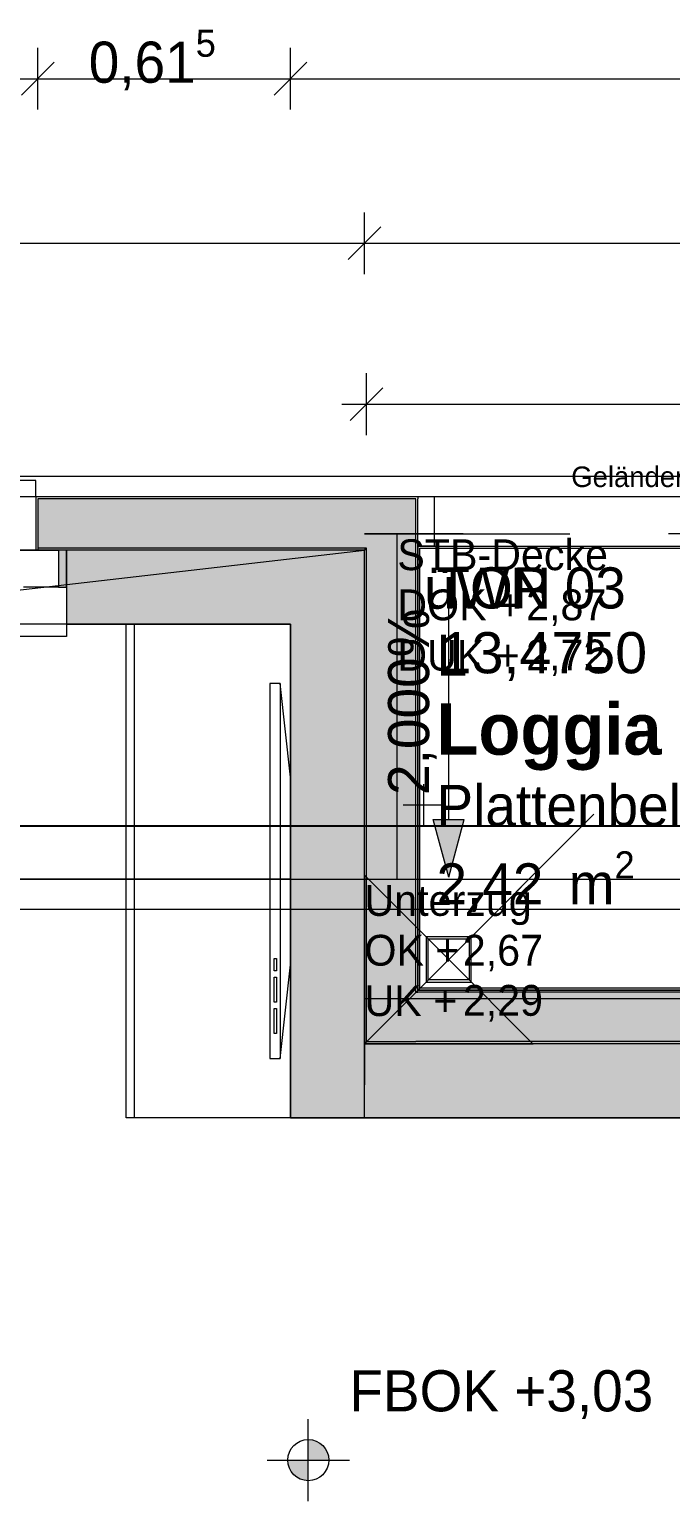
# Model space of a CAD drawing. Header units: metres. Extents: x -3 to 205, y -18 to 45.
# Drawn here: x 12.145 to 13.705, y -1.665 to 1.936 of the extents above; entities that cross this region are included whole.
import ezdxf

# ---------------------------------------------------------------- set-up
doc = ezdxf.new("R2010")
doc.units = ezdxf.units.M
doc.header["$MEASUREMENT"] = 0
doc.set_wipeout_variables(frame=1)
for name, pattern in [('Achse', [0.004, 0.002, -0.001, 0, -0.001]), ('Untersicht', [0.001, 0.0005, -0.0005]), ('Wipeout_Contour', [1, 0, -1])]:
    doc.linetypes.add(name, pattern=pattern)
for name, color, linetype in [('1._1.Stock PP STG1_3_000 Achsraster', 7, 'Continuous'), ('1._1.Stock PP STG1_3_110 Wand Aussen', 7, 'Continuous'), ('1._1.Stock PP STG1_3_140 Geländer transparent', 7, 'Continuous'), ('1._1.Stock PP STG1_3_165 Fassadengestaltung Bänder', 7, 'Continuous'), ('1._1.Stock PP STG1_3_210 Decke', 7, 'Continuous'), ('1._1.Stock PP STG1_3_220 Bodenaufbau', 7, 'Continuous'), ('1._1.Stock PP STG1_3_220 Bodenaufbau - Außen_ Gefälle', 7, 'Continuous'), ('1._1.Stock PP STG1_3_221 Bodenaufbau - Abdichtung', 7, 'Continuous'), ('1._1.Stock PP STG1_3_221 Bodenaufbau - Terrassenbelag', 7, 'Continuous'), ('1._1.Stock PP STG1_3_240 Unterdämmung', 7, 'Continuous'), ('1._1.Stock PP STG1_3_250 Träger Unterzug', 7, 'Continuous'), ('1._1.Stock PP STG1_3_510 Möblierung', 7, 'Continuous'), ('1._1.Stock PP STG1_3_611 Entwässerung', 7, 'Continuous'), ('1._1.Stock PP STG1_3_810 Raum', 7, 'Continuous'), ('1._1.Stock PP STG1_3_815 Raumbegrenzung', 7, 'Continuous'), ('1._1.Stock PP STG1_3_910 Allgemein Lageplan Höhen', 7, 'Continuous'), ('1._1.Stock PP STG1_3_945 Einreichplan Beschriftung', 7, 'Continuous'), ('1._1.Stock PP STG1_3_950 Polierplan Bemaßung', 7, 'Continuous'), ('1._1.Stock PP STG1_3_955-1 Polierplan Beschriftung - STB Decke', 7, 'Continuous'), ('1._1.Stock PP STG1_3_Neubau_840 Baulinien', 7, 'Continuous')]:
    doc.layers.add(name, color=color, linetype=linetype)
doc.styles.add('ERSTELLTER_STIL_1', font='arial.ttf')
doc.styles.add('ERSTELLTER_STIL_2', font='')
doc.styles.add('ERSTELLTER_STIL_6', font='')
doc.styles.get('ERSTELLTER_STIL_2').set_extended_font_data('Eurostile')
doc.styles.get('ERSTELLTER_STIL_6').set_extended_font_data('Eurostile', bold=True)
doc.linetypes.add('Grenze Grundstück', pattern='A,0,[1,415_260415_PP_VA_1_4 1 St1.Shx,S=0.00031746,R=0,X=0,Y=0],-0.04,0', length=0.04)

msp = doc.modelspace()

# ---------------------------------------------------------------- hatches: boundary and pattern name
at = {"layer": '1._1.Stock PP STG1_3_110 Wand Aussen', "linetype": 'Continuous', "lineweight": 13, "true_color": 0xff6400}
for points in [[(12.165, 0.795), (12.165, 0.675), (12.965, 0.675), (12.965, 0.795)], [(12.965, 0.675), (13.085, 0.675), (13.085, 0.795)], [(12.965, 0.675), (13.085, 0.795), (12.965, 0.795)], [(12.215, 0.58), (12.235, 0.58), (12.235, 0.67), (12.215, 0.67)], [(12.965, 0.675), (12.965, -0.405), (13.085, -0.405), (13.085, 0.675)], [(13.085, -0.405), (12.965, -0.525), (13.085, -0.525)], [(13.085, -0.405), (12.965, -0.405), (12.965, -0.525)], [(13.085, -0.525), (14.17, -0.525), (14.17, -0.405), (13.085, -0.405)]]:
    msp.add_hatch(color=30, dxfattribs=at).paths.add_polyline_path(points)
at = {"layer": '1._1.Stock PP STG1_3_110 Wand Aussen', "linetype": 'Continuous', "lineweight": 0, "true_color": 0x373737}
for points in [[(12.165, 0.67), (12.96, 0.67), (12.96, 0.675), (12.165, 0.675)], [(12.96, 0.67), (12.965, 0.67), (12.965, 0.675)], [(12.96, 0.67), (12.965, 0.675), (12.96, 0.675)], [(12.96, 0.67), (12.96, -0.525), (12.965, -0.525), (12.965, 0.67)], [(12.965, -0.525), (12.96, -0.53), (12.965, -0.53)], [(12.965, -0.525), (12.96, -0.525), (12.96, -0.53)], [(12.965, -0.525), (12.965, -0.53), (14.17, -0.53), (14.17, -0.525)]]:
    msp.add_hatch(color=250, dxfattribs=at).paths.add_polyline_path(points)
at = {"layer": '1._1.Stock PP STG1_3_110 Wand Aussen', "linetype": 'Continuous', "lineweight": 13, "true_color": 0x3f7f02}
for points in [[(12.235, 0.67), (12.235, 0.58), (12.235, 0.49), (12.78, 0.49), (12.78, 0.67)], [(12.78, 0.49), (12.96, 0.49), (12.96, 0.67)], [(12.78, 0.49), (12.96, 0.67), (12.78, 0.67)], [(12.78, 0.49), (12.78, -0.53), (12.96, -0.53), (12.96, 0.49)], [(12.96, -0.53), (12.78, -0.71), (12.96, -0.71)], [(12.96, -0.53), (12.78, -0.53), (12.78, -0.71)], [(12.96, -0.53), (12.96, -0.71), (14.1, -0.71), (14.1, -0.62), (14.1, -0.53)]]:
    msp.add_hatch(color=76, dxfattribs=at).paths.add_polyline_path(points)
at = {"layer": '1._1.Stock PP STG1_3_950 Polierplan Bemaßung', "linetype": 'Continuous', "lineweight": 13, "true_color": 0x6c6cff}
msp.add_hatch(color=171, dxfattribs=at).paths.add_polyline_path([(13.165, -0.125), (13.2025, 0.015), (13.1275, 0.015)])
at = {"layer": '1._1.Stock PP STG1_3_950 Polierplan Bemaßung', "linetype": 'Continuous', "lineweight": 0, "true_color": 0x000000}
for points in [[(12.8233, -1.5428), (12.8733, -1.5428), (12.8695, -1.5236), (12.8586, -1.5074), (12.8424, -1.4966), (12.8233, -1.4928)], [(12.8233, -1.5428), (12.7733, -1.5428), (12.7771, -1.5619), (12.7879, -1.5781), (12.8041, -1.589), (12.8233, -1.5928)]]:
    msp.add_hatch(color=18, dxfattribs=at).paths.add_polyline_path(points)

# ---------------------------------------------------------------- linework, layer by layer
at = {"layer": '1._1.Stock PP STG1_3_000 Achsraster', "color": 5, "linetype": 'Achse', "lineweight": 0, "ltscale": 1000}
msp.add_line((-1.5, 0), (21, 0), dxfattribs=at)
at = {"layer": '1._1.Stock PP STG1_3_110 Wand Aussen', "color": 7, "linetype": 'Continuous', "lineweight": 13, "ltscale": 1000}
for p, q in [((12.16, 0.84), (10.36, 0.84)), ((12.16, 0.8), (12.16, 0.84)), ((12.16, 0.8), (12.16, 0.795)), ((12.165, 0.8), (12.16, 0.8)), ((12.16, 0.8), (12.16, 0.795)), ((12.16, 0.795), (12.16, 0.675)), ((12.16, 0.795), (12.16, 0.675)), ((12.965, 0.795), (12.165, 0.795)), ((12.165, 0.795), (12.165, 0.67)), ((13.085, 0.795), (12.965, 0.795)), ((13.085, 0.675), (13.085, 0.795)), ((13.085, 0.675), (13.085, 0.795)), ((12.115, 0.67), (12.215, 0.67)), ((12.16, 0.675), (12.16, 0.67)), ((12.16, 0.675), (12.16, 0.67)), ((12.165, 0.67), (12.16, 0.67)), ((12.165, 0.67), (12.16, 0.67)), ((12.165, 0.67), (12.16, 0.67)), ((12.96, 0.675), (12.165, 0.675)), ((12.215, 0.67), (12.215, 0.58)), ((12.965, 0.675), (12.96, 0.675)), ((12.965, 0.67), (12.965, 0.675)), ((12.965, 0.67), (12.965, 0.675)), ((12.965, -0.525), (12.965, 0.67)), ((13.085, -0.405), (13.085, 0.675)), ((12.215, 0.58), (12.13, 0.58)), ((12.235, 0.49), (12.235, 0.46)), ((12.235, 0.46), (10.285, 0.46)), ((13.085, -0.405), (13.09, -0.405)), ((13.085, -0.405), (13.09, -0.405)), ((14.17, -0.405), (13.09, -0.405)), ((12.965, -0.525), (13.085, -0.525)), ((12.965, -0.525), (13.085, -0.525)), ((14.17, -0.525), (13.085, -0.525))]:
    msp.add_line(p, q, dxfattribs=at)
at = {"layer": '1._1.Stock PP STG1_3_110 Wand Aussen', "color": 7, "linetype": 'Continuous', "lineweight": 18, "ltscale": 1000}
for p, q in [((12.235, 0.67), (12.165, 0.67)), ((12.235, 0.67), (12.165, 0.67)), ((12.235, 0.67), (12.165, 0.67)), ((12.78, 0.67), (12.235, 0.67)), ((12.235, 0.67), (12.235, 0.58)), ((12.235, 0.67), (12.235, 0.58)), ((12.235, 0.67), (12.235, 0.58)), ((12.96, 0.67), (12.78, 0.67)), ((12.96, 0.49), (12.96, 0.67)), ((12.96, 0.49), (12.96, 0.67)), ((12.235, 0.58), (12.235, 0.49)), ((12.235, 0.58), (12.235, 0.49)), ((12.96, -0.53), (12.96, 0.49)), ((12.96, -0.53), (12.965, -0.53)), ((12.96, -0.53), (12.965, -0.53)), ((14.1, -0.53), (12.965, -0.53))]:
    msp.add_line(p, q, dxfattribs=at)
at = {"layer": '1._1.Stock PP STG1_3_110 Wand Aussen', "color": 7, "linetype": 'Continuous', "lineweight": 13, "ltscale": 1000, "flags": 128}
for points in [[(13.09, 0.8), (12.165, 0.8)], [(13.09, 0.8), (13.09, 0.795)], [(13.09, -0.4), (13.09, 0.795)], [(14.17, -0.4), (13.09, -0.4)]]:
    msp.add_lwpolyline(points, dxfattribs=at)
msp.add_lwpolyline([(12.215, 0.58), (12.235, 0.58), (12.235, 0.67), (12.215, 0.67)], close=True, dxfattribs=at)
at = {"layer": '1._1.Stock PP STG1_3_110 Wand Aussen', "color": 7, "linetype": 'Continuous', "lineweight": 18, "ltscale": 1000, "flags": 128}
for points in [[(12.235, 0.49), (12.78, 0.49)], [(12.78, 0.49), (12.78, -0.71)], [(12.78, -0.71), (12.96, -0.71)], [(12.96, -0.71), (14.1, -0.71)]]:
    msp.add_lwpolyline(points, dxfattribs=at)
at = {"layer": '1._1.Stock PP STG1_3_165 Fassadengestaltung Bänder', "color": 7, "linetype": 'Continuous', "lineweight": 13, "ltscale": 1000, "flags": 128}
msp.add_lwpolyline([(0, 0), (0, 0.0617), (3.72, 0.85), (5.89, 0.85), (13.09, 0.85), (15.21, 0.85), (18.985, 0.05), (18.985, 0), (18.935, 0), (18.935, 0.0074), (15.21, 0.8), (3.72, 0.8)], close=True, dxfattribs=at)
at = {"layer": '1._1.Stock PP STG1_3_210 Decke', "color": 7, "linetype": 'Continuous', "lineweight": 13, "ltscale": 1000, "true_color": 0xf4f4f4, "flags": 128}
for points in [[(12.96, -0.13), (13.04, -0.13), (13.04, 0.71), (15.2005, 0.71)], [(12.96, -0.13), (12.96, 0.67), (6.02, 0.67), (6.02, -0.13)]]:
    msp.add_lwpolyline(points, dxfattribs=at)
at = {"layer": '1._1.Stock PP STG1_3_210 Decke', "color": 7, "linetype": 'Continuous', "lineweight": 18, "ltscale": 1000, "flags": 128}
for points in [[(6.02, -0.13), (12.96, -0.13)], [(12.96, -0.71), (12.96, -0.13)], [(12.96, -0.71), (12.96, -0.13)], [(12.96, -0.71), (12.96, -0.13)], [(15.325, -0.71), (12.96, -0.71)], [(15.325, -0.71), (12.96, -0.71)], [(15.325, -0.71), (12.96, -0.71)]]:
    msp.add_lwpolyline(points, dxfattribs=at)
at = {"layer": '1._1.Stock PP STG1_3_210 Decke', "color": 7, "linetype": 'Continuous', "lineweight": 13, "ltscale": 1000, "true_color": 0xf4f4f4, "flags": 128}
msp.add_lwpolyline([(12.96, -0.13), (15.225, -0.13), (15.325, -0.13), (15.325, -0.71), (12.96, -0.71)], close=True, dxfattribs=at)
at = {"layer": '1._1.Stock PP STG1_3_220 Bodenaufbau', "color": 7, "linetype": 'Continuous', "lineweight": 13, "ltscale": 1000, "true_color": 0xf4f4f4, "flags": 128}
for points in [[(12.78, -0.13), (12.78, 0.49), (6.2, 0.49), (6.2, -0.13)], [(3.445, -0.31), (0.3111, -0.31), (0.3639, -14.69), (5.685, -14.69), (5.685, -15.66), (13.295, -15.66), (13.295, -14.69), (18.6261, -14.69), (18.674, -0.31), (15.505, -0.31), (15.505, -0.71), (12.78, -0.71), (12.78, -0.13), (6.2, -0.13), (6.2, -0.71), (3.445, -0.71)]]:
    msp.add_lwpolyline(points, close=True, dxfattribs=at)
at = {"layer": '1._1.Stock PP STG1_3_220 Bodenaufbau - Außen_ Gefälle', "color": 7, "linetype": 'Continuous', "lineweight": 13, "ltscale": 1000, "true_color": 0xf4f4f4, "flags": 128}
msp.add_lwpolyline([(15.1974, 0.68), (15.86, 0.539), (15.86, 0.07), (15.195, 0.07), (15.195, -0.4), (13.09, -0.4), (13.09, 0.68)], close=True, dxfattribs=at)
at = {"layer": '1._1.Stock PP STG1_3_221 Bodenaufbau - Abdichtung', "color": 171, "linetype": 'Untersicht', "lineweight": 13, "ltscale": 1000, "true_color": 0x6c6cff, "flags": 128}
for points in [[(12.96, -0.12), (12.96, 0.71)], [(12.9598, -0.1198), (12.9598, -0.5302)], [(13.165, -0.325), (12.96, -0.12)], [(12.96, -0.12), (13.165, -0.325)], [(12.96, -0.53), (12.96, -0.12)], [(12.96, -0.53), (13.165, -0.325)], [(13.165, -0.325), (12.96, -0.53)], [(13.37, -0.53), (13.165, -0.325)], [(13.165, -0.325), (13.37, -0.53)], [(12.9598, -0.5302), (13.3702, -0.5302)], [(13.37, -0.53), (12.96, -0.53)], [(15.325, -0.53), (13.37, -0.53)]]:
    msp.add_lwpolyline(points, dxfattribs=at)
at = {"layer": '1._1.Stock PP STG1_3_221 Bodenaufbau - Terrassenbelag', "color": 7, "linetype": 'Continuous', "lineweight": 18, "ltscale": 1000, "flags": 128}
for points in [[(13.095, -0.395), (13.095, 0.675)], [(14.175, -0.395), (13.095, -0.395)]]:
    msp.add_lwpolyline(points, dxfattribs=at)
at = {"layer": '1._1.Stock PP STG1_3_240 Unterdämmung', "color": 30, "linetype": 'Continuous', "lineweight": 13, "ltscale": 1000, "true_color": 0xff6400, "flags": 128}
msp.add_lwpolyline([(11.09, -0.13), (12.96, -0.13), (15.195, -0.13), (15.195, 0.07), (15.98, 0.07), (15.98, 0.6362), (15.21, 0.8), (11.09, 0.8)], dxfattribs=at)
at = {"layer": '1._1.Stock PP STG1_3_250 Träger Unterzug', "color": 7, "linetype": 'Achse', "lineweight": 13, "ltscale": 1000}
msp.add_line((12.96, -0.42), (18.8546, -0.42), dxfattribs=at)
at = {"layer": '1._1.Stock PP STG1_3_250 Träger Unterzug', "color": 7, "linetype": 'Untersicht', "lineweight": 13, "ltscale": 1000, "flags": 128}
for points in [[(12.96, -0.13), (18.8546, -0.13)], [(12.96, -0.13), (12.96, -0.71)], [(12.96, -0.71), (18.8546, -0.71)]]:
    msp.add_lwpolyline(points, dxfattribs=at)
at = {"layer": '1._1.Stock PP STG1_3_510 Möblierung', "color": 8, "linetype": 'Continuous', "lineweight": 13, "ltscale": 1000, "true_color": 0x7e7f7f}
for p, q in [((12.4, -0.71), (12.4, 0.49)), ((12.755, 0.3458), (12.755, -0.5658)), ((12.74, -0.3531), (12.74, -0.3227)), ((12.74, -0.3227), (12.7462, -0.3227)), ((12.7462, -0.3227), (12.7462, -0.3531)), ((12.7462, -0.3531), (12.74, -0.3531)), ((12.74, -0.4291), (12.74, -0.3683)), ((12.74, -0.3683), (12.7462, -0.3683)), ((12.7462, -0.3683), (12.7462, -0.4291)), ((12.7462, -0.4291), (12.74, -0.4291)), ((12.74, -0.505), (12.74, -0.4442)), ((12.74, -0.4442), (12.7462, -0.4442)), ((12.7462, -0.4442), (12.7462, -0.505)), ((12.7462, -0.505), (12.74, -0.505))]:
    msp.add_line(p, q, dxfattribs=at)
at = {"layer": '1._1.Stock PP STG1_3_510 Möblierung', "color": 8, "linetype": 'Continuous', "lineweight": 13, "ltscale": 1000, "true_color": 0x7e7f7f, "flags": 128}
for points in [[(12.38, -0.71), (12.38, 0.49), (12.78, 0.49), (12.78, -0.71)], [(12.73, 0.3458), (12.73, -0.5658), (12.755, -0.5658), (12.78, -0.3379), (12.78, 0.1179), (12.755, 0.3458)]]:
    msp.add_lwpolyline(points, close=True, dxfattribs=at)
at = {"layer": '1._1.Stock PP STG1_3_611 Entwässerung', "color": 171, "linetype": 'Continuous', "lineweight": 13, "ltscale": 1000, "true_color": 0x6c6cff, "flags": 128}
for points in [[(13.11, -0.38), (13.22, -0.38), (13.22, -0.27), (13.11, -0.27)], [(13.115, -0.275), (13.215, -0.275), (13.215, -0.375), (13.115, -0.375)]]:
    msp.add_lwpolyline(points, close=True, dxfattribs=at)
at = {"layer": '1._1.Stock PP STG1_3_815 Raumbegrenzung', "color": 254, "linetype": 'Continuous', "lineweight": 13, "ltscale": 1000, "flags": 128}
msp.add_lwpolyline([(13.09, -0.4), (15.195, -0.4), (15.195, 0.07), (15.86, 0.07), (15.86, 0.539), (15.1974, 0.68), (13.09, 0.68)], close=True, dxfattribs=at)
at = {"layer": '1._1.Stock PP STG1_3_910 Allgemein Lageplan Höhen', "color": 7, "linetype": 'Continuous', "lineweight": 13, "ltscale": 1000}
for p, q in [((13.1042, 0.0009), (13.1042, 0.1009)), ((13.0542, 0.0509), (13.1542, 0.0509))]:
    msp.add_line(p, q, dxfattribs=at)
at = {"layer": '1._1.Stock PP STG1_3_945 Einreichplan Beschriftung', "color": 7, "linetype": 'Continuous', "lineweight": 13, "ltscale": 1000}
msp.add_line((13.8197, -0.2035), (11.6385, -0.2035), dxfattribs=at)
at = {"layer": '1._1.Stock PP STG1_3_950 Polierplan Bemaßung', "color": 76, "linetype": 'Continuous', "lineweight": 13, "ltscale": 1000, "true_color": 0x3f7f02}
for p, q in [((12.165, 1.7419), (12.165, 1.8919)), ((12.78, 1.7419), (12.78, 1.8919)), ((12.205, 1.8569), (12.125, 1.7769)), ((12.82, 1.8569), (12.74, 1.7769)), ((10.215, 1.8169), (12.165, 1.8169)), ((12.165, 1.8169), (12.78, 1.8169)), ((12.78, 1.8169), (15.505, 1.8169)), ((12.96, 1.3419), (12.96, 1.4919)), ((13, 1.4569), (12.92, 1.3769)), ((8.7631, 1.4169), (12.96, 1.4169)), ((12.96, 1.4169), (15.325, 1.4169)), ((6.02, -0.13), (12.96, 0.67))]:
    msp.add_line(p, q, dxfattribs=at)
at = {"layer": '1._1.Stock PP STG1_3_950 Polierplan Bemaßung', "color": 6, "linetype": 'Continuous', "lineweight": 13, "ltscale": 1000, "true_color": 0xfb02fe}
for p, q in [((12.965, 0.9504), (12.965, 1.1004)), ((13.005, 1.0654), (12.925, 0.9854)), ((12.905, 1.0254), (12.965, 1.0254)), ((12.965, 1.0254), (15.21, 1.0254))]:
    msp.add_line(p, q, dxfattribs=at)
at = {"layer": '1._1.Stock PP STG1_3_950 Polierplan Bemaßung', "color": 171, "linetype": 'Continuous', "lineweight": 13, "ltscale": 1000, "true_color": 0x6c6cff}
for p, q in [((13.165, 0.075), (13.165, 0.5913)), ((13.165, 0.015), (13.165, 0.075)), ((13.1275, 0.015), (13.2025, 0.015)), ((13.165, -0.125), (13.1275, 0.015)), ((13.165, -0.125), (13.2025, 0.015))]:
    msp.add_line(p, q, dxfattribs=at)
at = {"layer": '1._1.Stock PP STG1_3_950 Polierplan Bemaßung', "color": 7, "linetype": 'Continuous', "lineweight": 13, "ltscale": 1000}
for p, q in [((12.8233, -1.6428), (12.8233, -1.4428)), ((12.7233, -1.5428), (12.9233, -1.5428))]:
    msp.add_line(p, q, dxfattribs=at)
msp.add_circle((12.8233, -1.5428), 0.05, dxfattribs=at)
at = {"layer": '1._1.Stock PP STG1_3_Neubau_840 Baulinien', "color": 1, "linetype": 'Continuous', "lineweight": 25, "ltscale": 1000, "true_color": 0xfb0106, "flags": 128}
msp.add_lwpolyline([(-3.0225, 0.0171), (0, 0), (18.985, 0), (23.9775, -0.0042)], dxfattribs=at)
at = {"layer": '1._1.Stock PP STG1_3_Neubau_840 Baulinien', "color": 76, "linetype": 'Grenze Grundstück', "lineweight": 13, "ltscale": 1000, "true_color": 0x3f7f02, "flags": 128}
msp.add_lwpolyline([(0.0591, -18), (0.0564, -12.2031), (0, -0.0002), (18.985, -0.0012), (18.958, -11.4452), (18.914, -18)], dxfattribs=at)

# ---------------------------------------------------------------- texts
at = {"layer": '1._1.Stock PP STG1_3_810 Raum', "color": 7, "linetype": 'Continuous', "lineweight": 13, "attachment_point": 1}
for s, insert, char_height, style in [('\\A1;{\\pql;\\pt0;\\fEurostile|b0|i0|c0|p0;\\W1.000000;TOP 03}', (13.1353, 0.6285), 0.1, 'ERSTELLTER_STIL_2'), ('\\A1;{\\pql;\\pt0;\\fEurostile|b0|i0|c0|p0;\\W1.000000;L}', (13.1353, 0.465), 0.1, 'ERSTELLTER_STIL_2'), ('\\A1;{\\pql;\\pt0;\\fEurostile|b1|i0|c0|p0;\\W1.000000;Loggia}', (13.1353, 0.2978), 0.125, 'ERSTELLTER_STIL_6'), ('\\A1;{\\pql;\\pt0;\\fEurostile|b0|i0|c0|p0;\\W1.000000;Plattenbelag}', (13.1353, 0.0994), 0.1, 'ERSTELLTER_STIL_2'), ('\\A1;{\\pql;\\pt0,0.05;\\fEurostile|b0|i0|c0|p0;\\W1.000000;2,42\\fEurostile|b0|i0|c0|p0;\\W1.000000;\\A1{\\H.66x;\\S^  ;}\\fEurostile|b0|i0|c0|p0;\\W1.000000; m\\fEurostile|b0|i0|c0|p0;\\W1.000000;\\A1{\\H.66x;\\S2^  ;}}', (13.1353, -0.0621), 0.1, 'ERSTELLTER_STIL_2')]:
    msp.add_mtext(s, dxfattribs=dict(at, insert=insert, char_height=char_height, style=style))
at = {"layer": '1._1.Stock PP STG1_3_910 Allgemein Lageplan Höhen', "color": 7, "linetype": 'Continuous', "lineweight": 13, "char_height": 0.1, "attachment_point": 1, "style": 'ERSTELLTER_STIL_1'}
for s, insert in [('\\A1;{\\pql;\\fArial|b0|i0|c0|p0;\\W1.000000;üWN}', (13.1042, 0.628)), ('\\A1;{\\pql;\\fArial|b0|i0|c0|p0;\\W1.000000; 13,4750}', (13.1042, 0.4709))]:
    msp.add_mtext(s, dxfattribs=dict(at, insert=insert))
at = {"layer": '1._1.Stock PP STG1_3_950 Polierplan Bemaßung', "color": 76, "linetype": 'Continuous', "lineweight": 13, "true_color": 0x3f7f02, "insert": (12.289, 1.7779), "char_height": 0.1, "attachment_point": 7, "style": 'ERSTELLTER_STIL_2'}
msp.add_mtext('\\A1;{\\pql;\\fEurostile|b0|i0|c0|p0;\\W1.000000;0,61\\fEurostile|b0|i0|c0|p0;\\W1.000000;\\A1{\\H.66x;\\S5^  ;}}', dxfattribs=at)
at = {"layer": '1._1.Stock PP STG1_3_950 Polierplan Bemaßung', "color": 171, "linetype": 'Continuous', "lineweight": 13, "true_color": 0x6c6cff, "insert": (13.136, 0.075), "char_height": 0.1, "attachment_point": 7, "rotation": 90, "style": 'ERSTELLTER_STIL_2'}
msp.add_mtext('\\A1;{\\pql;\\fEurostile|b0|i0|c0|p0;\\W1.000000;2,000\\fEurostile|b0|i0|c0|p0;\\W1.000000;%}', dxfattribs=at)
at = {"layer": '1._1.Stock PP STG1_3_950 Polierplan Bemaßung', "color": 7, "linetype": 'Continuous', "lineweight": 13, "insert": (12.9233, -1.4428), "char_height": 0.1, "width": 0.791456, "attachment_point": 7, "style": 'ERSTELLTER_STIL_2'}
msp.add_mtext('\\A1;{\\pql;\\fEurostile|b0|i0|c0|p0;\\W1.000000;FBOK +3,03}', dxfattribs=at)
at = {"layer": '1._1.Stock PP STG1_3_955-1 Polierplan Beschriftung - STB Decke', "color": 76, "linetype": 'Continuous', "lineweight": 13, "true_color": 0x3f7f02, "char_height": 0.075, "attachment_point": 1, "style": 'ERSTELLTER_STIL_2'}
for s, insert in [('\\A1;{\\pql;\\pt0,24;\\fEurostile|b0|i0|c0|p0;\\W1.000000;DOK +}', (13.04, 0.5748)), ('\\A1;{\\pql;\\pt0,24;\\fEurostile|b0|i0|c0|p0;\\W1.000000;2,87\\fEurostile|b0|i0|c0|p0;\\W1.000000;\\A1{\\H.66x;\\S^  ;}\\fEurostile|b0|i0|c0|p0;\\W1.000000;\\fEurostile|b0|i0|c0|p0;\\W1.000000;\\A1{\\H.66x;\\S^  ;}\\fEurostile|b0|i0|c0|p0;\\W1.000000;\\fEurostile|b0|i0|c0|p0;\\W1.000000;\\fEurostile|b0|i0|c0|p0;\\W1.000000;\\fEurostile|b0|i0|c0|p0;\\W1.000000;\\fEurostile|b0|i0|c0|p0;\\W1.000000;\\fEurostile|b0|i0|c0|p0;\\W1.000000;\\fEurostile|b0|i0|c0|p0;\\W1.000000;\\A1{\\H.66x;\\S^  ;}\\fEurostile|b0|i0|c0|p0;\\W1.000000;\\fEurostile|b0|i0|c0|p0;\\W1.000000;\\A1{\\H.66x;\\S^  ;}\\fEurostile|b0|i0|c0|p0;\\W1.000000;\\fEurostile|b0|i0|c0|p0;\\W1.000000;\\fEurostile|b0|i0|c0|p0;\\W1.000000;\\fEurostile|b0|i0|c0|p0;\\W1.000000;\\fEurostile|b0|i0|c0|p0;\\W1.000000;\\fEurostile|b0|i0|c0|p0;\\W1.000000;\\fEurostile|b0|i0|c0|p0;\\W1.000000;\\A1{\\H.66x;\\S^  ;}\\fEurostile|b0|i0|c0|p0;\\W1.000000;\\fEurostile|b0|i0|c0|p0;\\W1.000000;\\A1{\\H.66x;\\S^  ;}\\fEurostile|b0|i0|c0|p0;\\W1.000000;\\fEurostile|b0|i0|c0|p0;\\W1.000000;\\fEurostile|b0|i0|c0|p0;\\W1.000000;\\fEurostile|b0|i0|c0|p0;\\W1.000000;\\fEurostile|b0|i0|c0|p0;\\W1.000000;\\fEurostile|b0|i0|c0|p0;\\W1.000000;\\fEurostile|b0|i0|c0|p0;\\W1.000000;\\A1{\\H.66x;\\S^  ;}\\fEurostile|b0|i0|c0|p0;\\W1.000000;\\fEurostile|b0|i0|c0|p0;\\W1.000000;\\fEurostile|b0|i0|c0|p0;\\W1.000000;\\fEurostile|b0|i0|c0|p0;\\W1.000000;\\fEurostile|b0|i0|c0|p0;\\W1.000000;\\fEurostile|b0|i0|c0|p0;\\W1.000000;\\fEurostile|b0|i0|c0|p0;\\W1.000000;\\fEurostile|b0|i0|c0|p0;\\W1.000000;\\fEurostile|b0|i0|c0|p0;\\W1.000000;\\fEurostile|b0|i0|c0|p0;\\W1.000000;\\fEurostile|b0|i0|c0|p0;\\W1.000000;\\fEurostile|b0|i0|c0|p0;\\W1.000000;\\fEurostile|b0|i0|c0|p0;\\W1.000000;\\fEurostile|b0|i0|c0|p0;\\W1.000000;\\fEurostile|b0|i0|c0|p0;\\W1.000000;\\fEurostile|b0|i0|c0|p0;\\W1.000000;\\fEurostile|b0|i0|c0|p0;\\W1.000000;\\fEurostile|b0|i0|c0|p0;\\W1.000000;\\fEurostile|b0|i0|c0|p0;\\W1.000000;}', (13.3534, 0.5748)), ('\\A1;{\\pql;\\pt0,24;\\fEurostile|b0|i0|c0|p0;\\W1.000000;DUK +}', (13.04, 0.4522)), ('\\A1;{\\pql;\\pt0,24;\\fEurostile|b0|i0|c0|p0;\\W1.000000;2,72\\fEurostile|b0|i0|c0|p0;\\W1.000000;\\A1{\\H.66x;\\S^  ;}\\fEurostile|b0|i0|c0|p0;\\W1.000000;\\fEurostile|b0|i0|c0|p0;\\W1.000000;\\A1{\\H.66x;\\S^  ;}\\fEurostile|b0|i0|c0|p0;\\W1.000000;\\fEurostile|b0|i0|c0|p0;\\W1.000000;\\fEurostile|b0|i0|c0|p0;\\W1.000000;\\fEurostile|b0|i0|c0|p0;\\W1.000000;\\fEurostile|b0|i0|c0|p0;\\W1.000000;\\fEurostile|b0|i0|c0|p0;\\W1.000000;\\fEurostile|b0|i0|c0|p0;\\W1.000000;\\A1{\\H.66x;\\S^  ;}\\fEurostile|b0|i0|c0|p0;\\W1.000000;\\fEurostile|b0|i0|c0|p0;\\W1.000000;\\A1{\\H.66x;\\S^  ;}\\fEurostile|b0|i0|c0|p0;\\W1.000000;\\fEurostile|b0|i0|c0|p0;\\W1.000000;\\fEurostile|b0|i0|c0|p0;\\W1.000000;\\fEurostile|b0|i0|c0|p0;\\W1.000000;\\fEurostile|b0|i0|c0|p0;\\W1.000000;\\fEurostile|b0|i0|c0|p0;\\W1.000000;\\fEurostile|b0|i0|c0|p0;\\W1.000000;\\A1{\\H.66x;\\S^  ;}\\fEurostile|b0|i0|c0|p0;\\W1.000000;\\fEurostile|b0|i0|c0|p0;\\W1.000000;\\A1{\\H.66x;\\S^  ;}\\fEurostile|b0|i0|c0|p0;\\W1.000000;\\fEurostile|b0|i0|c0|p0;\\W1.000000;\\fEurostile|b0|i0|c0|p0;\\W1.000000;\\fEurostile|b0|i0|c0|p0;\\W1.000000;\\fEurostile|b0|i0|c0|p0;\\W1.000000;\\fEurostile|b0|i0|c0|p0;\\W1.000000;\\fEurostile|b0|i0|c0|p0;\\W1.000000;\\A1{\\H.66x;\\S^  ;}\\fEurostile|b0|i0|c0|p0;\\W1.000000;\\fEurostile|b0|i0|c0|p0;\\W1.000000;\\fEurostile|b0|i0|c0|p0;\\W1.000000;\\fEurostile|b0|i0|c0|p0;\\W1.000000;\\fEurostile|b0|i0|c0|p0;\\W1.000000;\\fEurostile|b0|i0|c0|p0;\\W1.000000;\\fEurostile|b0|i0|c0|p0;\\W1.000000;\\fEurostile|b0|i0|c0|p0;\\W1.000000;\\fEurostile|b0|i0|c0|p0;\\W1.000000;\\fEurostile|b0|i0|c0|p0;\\W1.000000;\\fEurostile|b0|i0|c0|p0;\\W1.000000;\\fEurostile|b0|i0|c0|p0;\\W1.000000;\\fEurostile|b0|i0|c0|p0;\\W1.000000;\\fEurostile|b0|i0|c0|p0;\\W1.000000;\\fEurostile|b0|i0|c0|p0;\\W1.000000;\\fEurostile|b0|i0|c0|p0;\\W1.000000;\\fEurostile|b0|i0|c0|p0;\\W1.000000;\\fEurostile|b0|i0|c0|p0;\\W1.000000;\\fEurostile|b0|i0|c0|p0;\\W1.000000;}', (13.3534, 0.4529)), ('\\A1;{\\pql;\\fEurostile|b0|i0|c0|p0;\\W1.000000;Unterzug}', (12.96, -0.1441)), ('\\A1;{\\pql;\\pt0,24;\\fEurostile|b0|i0|c0|p0;\\W1.000000;OK +}', (12.96, -0.2652)), ('\\A1;{\\pql;\\pt0,24;\\fEurostile|b0|i0|c0|p0;\\W1.000000;2,67\\fEurostile|b0|i0|c0|p0;\\W1.000000;\\A1{\\H.66x;\\S^  ;}\\fEurostile|b0|i0|c0|p0;\\W1.000000;\\fEurostile|b0|i0|c0|p0;\\W1.000000;\\A1{\\H.66x;\\S^  ;}\\fEurostile|b0|i0|c0|p0;\\W1.000000;\\fEurostile|b0|i0|c0|p0;\\W1.000000;\\fEurostile|b0|i0|c0|p0;\\W1.000000;\\fEurostile|b0|i0|c0|p0;\\W1.000000;\\fEurostile|b0|i0|c0|p0;\\W1.000000;\\fEurostile|b0|i0|c0|p0;\\W1.000000;\\fEurostile|b0|i0|c0|p0;\\W1.000000;\\A1{\\H.66x;\\S^  ;}\\fEurostile|b0|i0|c0|p0;\\W1.000000;\\fEurostile|b0|i0|c0|p0;\\W1.000000;\\A1{\\H.66x;\\S^  ;}\\fEurostile|b0|i0|c0|p0;\\W1.000000;\\fEurostile|b0|i0|c0|p0;\\W1.000000;\\fEurostile|b0|i0|c0|p0;\\W1.000000;\\fEurostile|b0|i0|c0|p0;\\W1.000000;\\fEurostile|b0|i0|c0|p0;\\W1.000000;\\fEurostile|b0|i0|c0|p0;\\W1.000000;\\fEurostile|b0|i0|c0|p0;\\W1.000000;\\A1{\\H.66x;\\S^  ;}\\fEurostile|b0|i0|c0|p0;\\W1.000000;\\fEurostile|b0|i0|c0|p0;\\W1.000000;\\A1{\\H.66x;\\S^  ;}\\fEurostile|b0|i0|c0|p0;\\W1.000000;\\fEurostile|b0|i0|c0|p0;\\W1.000000;\\fEurostile|b0|i0|c0|p0;\\W1.000000;\\fEurostile|b0|i0|c0|p0;\\W1.000000;\\fEurostile|b0|i0|c0|p0;\\W1.000000;\\fEurostile|b0|i0|c0|p0;\\W1.000000;\\fEurostile|b0|i0|c0|p0;\\W1.000000;\\A1{\\H.66x;\\S^  ;}\\fEurostile|b0|i0|c0|p0;\\W1.000000;\\fEurostile|b0|i0|c0|p0;\\W1.000000;\\fEurostile|b0|i0|c0|p0;\\W1.000000;\\fEurostile|b0|i0|c0|p0;\\W1.000000;\\fEurostile|b0|i0|c0|p0;\\W1.000000;\\fEurostile|b0|i0|c0|p0;\\W1.000000;\\fEurostile|b0|i0|c0|p0;\\W1.000000;\\fEurostile|b0|i0|c0|p0;\\W1.000000;\\fEurostile|b0|i0|c0|p0;\\W1.000000;\\fEurostile|b0|i0|c0|p0;\\W1.000000;\\fEurostile|b0|i0|c0|p0;\\W1.000000;\\fEurostile|b0|i0|c0|p0;\\W1.000000;\\fEurostile|b0|i0|c0|p0;\\W1.000000;\\fEurostile|b0|i0|c0|p0;\\W1.000000;\\fEurostile|b0|i0|c0|p0;\\W1.000000;\\fEurostile|b0|i0|c0|p0;\\W1.000000;\\fEurostile|b0|i0|c0|p0;\\W1.000000;\\fEurostile|b0|i0|c0|p0;\\W1.000000;\\fEurostile|b0|i0|c0|p0;\\W1.000000;}', (13.1993, -0.2652)), ('\\A1;{\\pql;\\pt0,24;\\fEurostile|b0|i0|c0|p0;\\W1.000000;UK +}', (12.96, -0.3878)), ('\\A1;{\\pql;\\pt0,24;\\fEurostile|b0|i0|c0|p0;\\W1.000000;2,29\\fEurostile|b0|i0|c0|p0;\\W1.000000;\\A1{\\H.66x;\\S^  ;}\\fEurostile|b0|i0|c0|p0;\\W1.000000;\\fEurostile|b0|i0|c0|p0;\\W1.000000;\\A1{\\H.66x;\\S^  ;}\\fEurostile|b0|i0|c0|p0;\\W1.000000;\\fEurostile|b0|i0|c0|p0;\\W1.000000;\\fEurostile|b0|i0|c0|p0;\\W1.000000;\\fEurostile|b0|i0|c0|p0;\\W1.000000;\\fEurostile|b0|i0|c0|p0;\\W1.000000;\\fEurostile|b0|i0|c0|p0;\\W1.000000;\\fEurostile|b0|i0|c0|p0;\\W1.000000;\\A1{\\H.66x;\\S^  ;}\\fEurostile|b0|i0|c0|p0;\\W1.000000;\\fEurostile|b0|i0|c0|p0;\\W1.000000;\\A1{\\H.66x;\\S^  ;}\\fEurostile|b0|i0|c0|p0;\\W1.000000;\\fEurostile|b0|i0|c0|p0;\\W1.000000;\\fEurostile|b0|i0|c0|p0;\\W1.000000;\\fEurostile|b0|i0|c0|p0;\\W1.000000;\\fEurostile|b0|i0|c0|p0;\\W1.000000;\\fEurostile|b0|i0|c0|p0;\\W1.000000;\\fEurostile|b0|i0|c0|p0;\\W1.000000;\\A1{\\H.66x;\\S^  ;}\\fEurostile|b0|i0|c0|p0;\\W1.000000;\\fEurostile|b0|i0|c0|p0;\\W1.000000;\\A1{\\H.66x;\\S^  ;}\\fEurostile|b0|i0|c0|p0;\\W1.000000;\\fEurostile|b0|i0|c0|p0;\\W1.000000;\\fEurostile|b0|i0|c0|p0;\\W1.000000;\\fEurostile|b0|i0|c0|p0;\\W1.000000;\\fEurostile|b0|i0|c0|p0;\\W1.000000;\\fEurostile|b0|i0|c0|p0;\\W1.000000;\\fEurostile|b0|i0|c0|p0;\\W1.000000;\\A1{\\H.66x;\\S^  ;}\\fEurostile|b0|i0|c0|p0;\\W1.000000;\\fEurostile|b0|i0|c0|p0;\\W1.000000;\\fEurostile|b0|i0|c0|p0;\\W1.000000;\\fEurostile|b0|i0|c0|p0;\\W1.000000;\\fEurostile|b0|i0|c0|p0;\\W1.000000;\\fEurostile|b0|i0|c0|p0;\\W1.000000;\\fEurostile|b0|i0|c0|p0;\\W1.000000;\\fEurostile|b0|i0|c0|p0;\\W1.000000;\\fEurostile|b0|i0|c0|p0;\\W1.000000;\\fEurostile|b0|i0|c0|p0;\\W1.000000;\\fEurostile|b0|i0|c0|p0;\\W1.000000;\\fEurostile|b0|i0|c0|p0;\\W1.000000;\\fEurostile|b0|i0|c0|p0;\\W1.000000;\\fEurostile|b0|i0|c0|p0;\\W1.000000;\\fEurostile|b0|i0|c0|p0;\\W1.000000;\\fEurostile|b0|i0|c0|p0;\\W1.000000;\\fEurostile|b0|i0|c0|p0;\\W1.000000;\\fEurostile|b0|i0|c0|p0;\\W1.000000;\\fEurostile|b0|i0|c0|p0;\\W1.000000;}', (13.1993, -0.3871))]:
    msp.add_mtext(s, dxfattribs=dict(at, insert=insert))

# ---------------------------------------------------------------- next in the draw order: wipeouts: each hides what was drawn before it
at = {"color": 254, "linetype": 'Wipeout_Contour', "lineweight": 0, "ltscale": 56.470311}
msp.add_wipeout([(14.6334, 0.8), (13.13, 0.8), (13.13, 0.68), (15.1974, 0.68)], dxfattribs=at).dxf.layer = '1._1.Stock PP STG1_3_140 Geländer transparent'

# ---------------------------------------------------------------- next in the draw order: linework, layer by layer
at = {"layer": '1._1.Stock PP STG1_3_140 Geländer transparent', "color": 7, "linetype": 'Continuous', "lineweight": 13, "ltscale": 1000}
msp.add_line((13.09, 0.68), (13.13, 0.68), dxfattribs=at)
at = {"layer": '1._1.Stock PP STG1_3_140 Geländer transparent', "color": 7, "linetype": 'Continuous', "lineweight": 18, "ltscale": 1000, "flags": 128}
for points in [[(15.21, 0.8), (13.13, 0.8)], [(13.13, 0.8), (13.13, 0.68)], [(13.13, 0.68), (15.1974, 0.68)]]:
    msp.add_lwpolyline(points, dxfattribs=at)
at = {"layer": '1._1.Stock PP STG1_3_221 Bodenaufbau - Abdichtung', "color": 171, "linetype": 'Untersicht', "lineweight": 13, "ltscale": 1000, "true_color": 0x6c6cff, "flags": 128}
for points in [[(14.2002, 0.7102), (12.96, 0.7102)], [(12.96, 0.71), (14.2, 0.71)], [(13.165, -0.325), (14.2, 0.71)], [(14.2, 0.71), (13.165, -0.325)]]:
    msp.add_lwpolyline(points, dxfattribs=at)
at = {"layer": '1._1.Stock PP STG1_3_221 Bodenaufbau - Terrassenbelag', "color": 7, "linetype": 'Continuous', "lineweight": 18, "ltscale": 1000, "flags": 128}
msp.add_lwpolyline([(13.095, 0.675), (15.1968, 0.675), (15.855, 0.535)], dxfattribs=at)

# ---------------------------------------------------------------- next in the draw order: texts
at = {"layer": '1._1.Stock PP STG1_3_945 Einreichplan Beschriftung', "color": 7, "linetype": 'Continuous', "lineweight": 13, "insert": (13.4633, 0.8145), "char_height": 0.05, "attachment_point": 7, "style": 'ERSTELLTER_STIL_2'}
msp.add_mtext('\\A1;{\\pql;\\fEurostile|b0|i0|c0|p0;\\W1.000000;Geländer, h=1,02m}', dxfattribs=at)
at = {"layer": '1._1.Stock PP STG1_3_955-1 Polierplan Beschriftung - STB Decke', "color": 76, "linetype": 'Continuous', "lineweight": 13, "true_color": 0x3f7f02, "insert": (13.04, 0.6967), "char_height": 0.075, "attachment_point": 1, "style": 'ERSTELLTER_STIL_2'}
msp.add_mtext('\\A1;{\\pql;\\fEurostile|b0|i0|c0|p0;\\W1.000000;STB-Decke}', dxfattribs=at)

doc.saveas('drawing.dxf')
